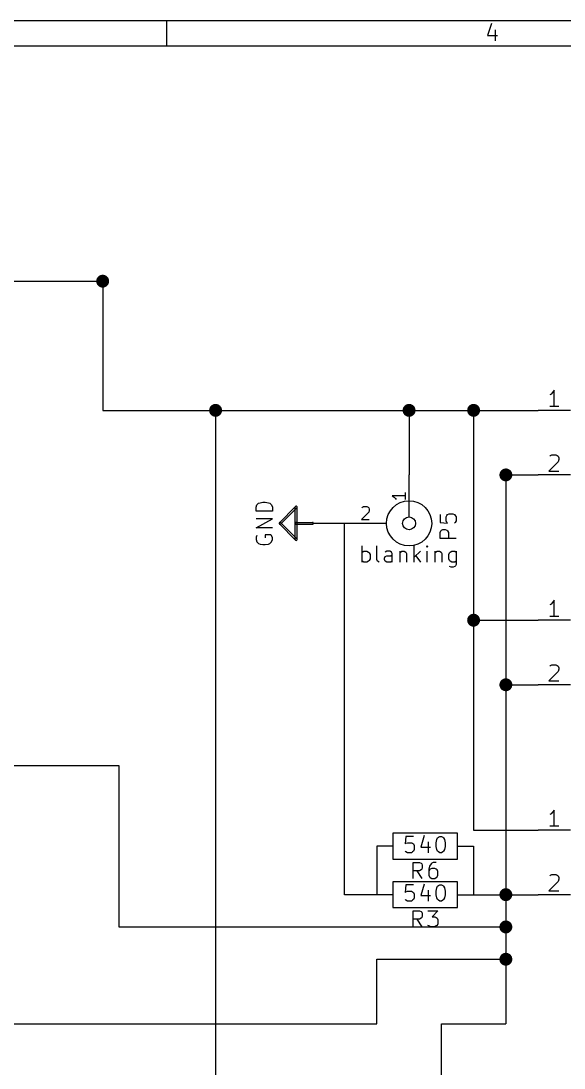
# Model space of a CAD drawing. Extents: x 10 to 287, y -200 to -10.
# Drawn here: x 148.5 to 191.3, y -92.4 to -10 of the extents above; entities that cross this region are included whole.
import ezdxf

# ---------------------------------------------------------------- set-up
doc = ezdxf.new("R2010")
doc.units = 0
doc.header["$MEASUREMENT"] = 0

msp = doc.modelspace()

# ---------------------------------------------------------------- linework, layer by layer
at = {"layer": 'Cyan 2'}
for p, q in [((167.03, -48.26), (167.081, -48.0822)), ((167.03, -48.5648), (167.03, -48.26)), ((168.3, -48.5648), (167.03, -48.5648)), ((167.081, -48.0822), (167.208, -47.9552)), ((167.208, -47.9552), (167.335, -47.9044)), ((167.335, -47.9044), (167.564, -47.8536)), ((167.564, -47.8536), (167.742, -47.8536)), ((167.742, -47.8536), (167.996, -47.9044)), ((167.996, -47.9044), (168.097, -47.9552)), ((168.097, -47.9552), (168.224, -48.0822)), ((168.224, -48.0822), (168.3, -48.26)), ((168.3, -48.26), (168.3, -48.5648)), ((167.03, -49.8856), (168.3, -49.1744)), ((168.3, -49.1744), (167.03, -49.1744)), ((181.508, -48.8442), (181.508, -49.4538)), ((181.991, -49.022), (182.042, -48.9204)), ((181.991, -49.3268), (181.991, -49.022)), ((182.042, -49.4538), (181.991, -49.3268)), ((182.042, -48.9204), (182.093, -48.8442)), ((182.093, -48.8442), (182.22, -48.7934)), ((182.22, -48.7934), (182.524, -48.7934)), ((182.524, -48.7934), (182.651, -48.8442)), ((182.651, -48.8442), (182.702, -48.9204)), ((182.702, -48.9204), (182.778, -49.022)), ((182.778, -49.3268), (182.702, -49.4538)), ((182.778, -49.022), (182.778, -49.3268)), ((168.3, -49.8856), (167.03, -49.8856)), ((181.508, -49.4538), (182.093, -49.5046)), ((181.508, -50.2412), (181.559, -50.1142)), ((181.508, -50.7238), (181.508, -50.2412)), ((181.559, -50.1142), (181.61, -50.0634)), ((181.61, -50.0634), (181.737, -50.0126)), ((181.737, -50.0126), (181.915, -50.0126)), ((181.915, -50.0126), (182.042, -50.0634)), ((182.093, -49.5046), (182.042, -49.4538)), ((182.042, -50.0634), (182.093, -50.1142)), ((182.093, -50.1142), (182.169, -50.2412)), ((182.169, -50.2412), (182.169, -50.7238)), ((182.702, -49.4538), (182.651, -49.5046)), ((167.081, -50.4952), (167.03, -50.6222)), ((167.03, -50.6222), (167.03, -50.8)), ((167.03, -50.8), (167.081, -50.9778)), ((167.081, -50.9778), (167.208, -51.1048)), ((168.173, -50.4444), (167.742, -50.4444)), ((167.742, -50.4444), (167.742, -50.673)), ((168.097, -51.1048), (168.224, -50.9778)), ((168.224, -50.4952), (168.173, -50.4444)), ((168.3, -50.673), (168.224, -50.4952)), ((168.224, -50.9778), (168.3, -50.8)), ((168.3, -50.8), (168.3, -50.673)), ((182.778, -50.7238), (181.508, -50.7238)), ((167.208, -51.1048), (167.335, -51.1556)), ((167.335, -51.1556), (167.564, -51.2064)), ((167.564, -51.2064), (167.742, -51.2064)), ((167.742, -51.2064), (167.996, -51.1556)), ((167.996, -51.1556), (168.097, -51.1048)), ((175.387, -52.578), (175.387, -51.308)), ((175.387, -51.7906), (175.514, -51.7144)), ((175.514, -51.7144), (175.743, -51.7144)), ((175.743, -51.7144), (175.87, -51.7906)), ((175.87, -51.7906), (175.92, -51.8414)), ((175.92, -51.8414), (175.997, -51.9684)), ((176.53, -52.3748), (176.53, -51.308)), ((177.317, -51.7144), (177.19, -51.7906)), ((177.546, -51.7144), (177.317, -51.7144)), ((177.673, -51.7906), (177.546, -51.7144)), ((177.724, -51.8922), (177.673, -51.7906)), ((177.724, -52.578), (177.724, -51.8922)), ((178.333, -51.7144), (178.333, -52.578)), ((178.333, -51.8414), (178.384, -51.7906)), ((178.384, -51.7906), (178.511, -51.7144)), ((178.511, -51.7144), (178.689, -51.7144)), ((178.689, -51.7144), (178.816, -51.7906)), ((178.816, -51.7906), (178.867, -51.8922)), ((178.867, -51.8922), (178.867, -52.578)), ((179.476, -52.578), (179.476, -51.308)), ((179.959, -51.7144), (179.476, -52.197)), ((180.492, -51.308), (180.442, -51.3588)), ((180.442, -51.3588), (180.492, -51.4096)), ((180.543, -51.3588), (180.492, -51.308)), ((180.492, -51.308), (180.492, -51.4096)), ((180.492, -51.4096), (180.543, -51.3588)), ((180.492, -52.578), (180.492, -51.7144)), ((181.102, -51.7144), (181.102, -52.578)), ((181.102, -51.8414), (181.153, -51.7906)), ((181.153, -51.7906), (181.28, -51.7144)), ((181.28, -51.7144), (181.458, -51.7144)), ((181.458, -51.7144), (181.585, -51.7906)), ((181.585, -51.7906), (181.635, -51.8922)), ((181.635, -51.8922), (181.635, -52.578)), ((182.194, -51.9684), (182.245, -51.8414)), ((182.245, -51.8414), (182.296, -51.7906)), ((182.296, -51.7906), (182.423, -51.7144)), ((182.423, -51.7144), (182.677, -51.7144)), ((182.677, -51.7144), (182.778, -51.7906)), ((182.778, -51.7144), (182.778, -52.7558)), ((175.514, -52.578), (175.387, -52.5018)), ((175.743, -52.578), (175.514, -52.578)), ((175.87, -52.5018), (175.743, -52.578)), ((175.92, -52.451), (175.87, -52.5018)), ((175.997, -52.324), (175.92, -52.451)), ((175.997, -51.9684), (175.997, -52.324)), ((176.581, -52.5018), (176.53, -52.3748)), ((176.708, -52.578), (176.581, -52.5018)), ((177.14, -52.2732), (177.19, -52.1462)), ((177.14, -52.3748), (177.14, -52.2732)), ((177.19, -52.5018), (177.14, -52.3748)), ((177.19, -52.1462), (177.317, -52.0954)), ((177.317, -52.578), (177.19, -52.5018)), ((177.317, -52.0954), (177.622, -52.0954)), ((177.622, -52.578), (177.317, -52.578)), ((177.622, -52.0954), (177.724, -52.0192)), ((177.724, -52.5018), (177.622, -52.578)), ((179.603, -52.0954), (179.959, -52.578)), ((182.194, -52.324), (182.194, -51.9684)), ((182.245, -52.451), (182.194, -52.324)), ((182.296, -52.5018), (182.245, -52.451)), ((182.423, -52.578), (182.296, -52.5018)), ((182.677, -52.578), (182.423, -52.578)), ((182.778, -52.5018), (182.677, -52.578)), ((182.372, -52.9844), (182.245, -52.9336)), ((182.55, -52.9844), (182.372, -52.9844)), ((182.677, -52.9336), (182.55, -52.9844)), ((182.728, -52.8828), (182.677, -52.9336)), ((182.778, -52.7558), (182.728, -52.8828)), ((180.264, -74.0918), (179.984, -75.0062)), ((178.816, -74.168), (178.765, -74.7522)), ((178.765, -74.7522), (178.816, -74.7014)), ((179.426, -74.168), (178.816, -74.168)), ((178.816, -74.7014), (178.943, -74.6506)), ((178.943, -74.6506), (179.248, -74.6506)), ((179.248, -74.6506), (179.349, -74.7014)), ((179.349, -74.7014), (179.426, -74.7522)), ((179.426, -74.7522), (179.476, -74.8792)), ((179.476, -74.8792), (179.476, -75.184)), ((180.569, -74.5744), (180.569, -75.438)), ((181.204, -74.6506), (181.254, -74.3966)), ((181.204, -74.9554), (181.204, -74.6506)), ((181.254, -75.184), (181.204, -74.9554)), ((181.254, -74.3966), (181.305, -74.2696)), ((181.305, -74.2696), (181.381, -74.2188)), ((181.381, -74.2188), (181.483, -74.168)), ((181.483, -74.168), (181.61, -74.168)), ((181.61, -74.168), (181.737, -74.2188)), ((181.737, -74.2188), (181.788, -74.2696)), ((181.788, -74.2696), (181.864, -74.3966)), ((181.864, -74.3966), (181.915, -74.6506)), ((181.915, -74.9554), (181.864, -75.184)), ((181.915, -74.6506), (181.915, -74.9554)), ((178.816, -75.3618), (178.765, -75.311)), ((178.943, -75.438), (178.816, -75.3618)), ((179.248, -75.438), (178.943, -75.438)), ((179.349, -75.3618), (179.248, -75.438)), ((179.426, -75.311), (179.349, -75.3618)), ((179.476, -75.184), (179.426, -75.311)), ((179.984, -75.0062), (180.746, -75.0062)), ((181.305, -75.311), (181.254, -75.184)), ((181.381, -75.3618), (181.305, -75.311)), ((181.483, -75.438), (181.381, -75.3618)), ((181.61, -75.438), (181.483, -75.438)), ((181.737, -75.3618), (181.61, -75.438)), ((181.788, -75.311), (181.737, -75.3618)), ((181.864, -75.184), (181.788, -75.311)), ((179.4, -77.47), (179.4, -76.2)), ((179.4, -76.2), (179.883, -76.2)), ((179.883, -76.2), (180.01, -76.2508)), ((180.01, -76.2508), (180.061, -76.3016)), ((180.061, -76.3016), (180.111, -76.4286)), ((180.111, -76.4286), (180.111, -76.6064)), ((180.67, -76.5048), (180.619, -76.7334)), ((180.797, -76.3016), (180.67, -76.5048)), ((180.848, -76.2508), (180.797, -76.3016)), ((180.975, -76.2), (180.848, -76.2508)), ((181.204, -76.2), (180.975, -76.2)), ((179.883, -76.8604), (179.4, -76.8604)), ((180.111, -77.47), (179.705, -76.8604)), ((180.01, -76.7842), (179.883, -76.8604)), ((180.061, -76.7334), (180.01, -76.7842)), ((180.111, -76.6064), (180.061, -76.7334)), ((180.619, -76.7334), (180.619, -77.216)), ((180.67, -76.7842), (180.619, -76.9112)), ((180.619, -77.216), (180.67, -77.343)), ((180.721, -76.7334), (180.67, -76.7842)), ((180.67, -77.343), (180.721, -77.3938)), ((180.848, -76.6826), (180.721, -76.7334)), ((180.721, -77.3938), (180.848, -77.47)), ((181.102, -76.6826), (180.848, -76.6826)), ((181.204, -76.7334), (181.102, -76.6826)), ((181.102, -77.47), (181.204, -77.3938)), ((181.28, -76.7842), (181.204, -76.7334)), ((181.204, -77.3938), (181.28, -77.343)), ((181.331, -76.9112), (181.28, -76.7842)), ((181.28, -77.343), (181.331, -77.216)), ((181.331, -77.216), (181.331, -76.9112)), ((178.816, -77.978), (178.765, -78.5622)), ((179.426, -77.978), (178.816, -77.978)), ((180.264, -77.9018), (179.984, -78.8162)), ((180.848, -77.47), (181.102, -77.47)), ((181.204, -78.4606), (181.254, -78.2066)), ((181.254, -78.2066), (181.305, -78.0796)), ((181.305, -78.0796), (181.381, -78.0288)), ((181.381, -78.0288), (181.483, -77.978)), ((181.483, -77.978), (181.61, -77.978)), ((181.61, -77.978), (181.737, -78.0288)), ((181.737, -78.0288), (181.788, -78.0796)), ((181.788, -78.0796), (181.864, -78.2066)), ((181.864, -78.2066), (181.915, -78.4606)), ((178.765, -78.5622), (178.816, -78.5114)), ((178.816, -78.5114), (178.943, -78.4606)), ((178.943, -78.4606), (179.248, -78.4606)), ((179.248, -78.4606), (179.349, -78.5114)), ((179.349, -78.5114), (179.426, -78.5622)), ((179.426, -78.5622), (179.476, -78.6892)), ((179.476, -78.994), (179.426, -79.121)), ((179.476, -78.6892), (179.476, -78.994)), ((179.984, -78.8162), (180.746, -78.8162)), ((180.569, -78.3844), (180.569, -79.248)), ((181.204, -78.7654), (181.204, -78.4606)), ((181.254, -78.994), (181.204, -78.7654)), ((181.305, -79.121), (181.254, -78.994)), ((181.864, -78.994), (181.788, -79.121)), ((181.915, -78.7654), (181.864, -78.994)), ((181.915, -78.4606), (181.915, -78.7654)), ((178.816, -79.1718), (178.765, -79.121)), ((178.943, -79.248), (178.816, -79.1718)), ((179.248, -79.248), (178.943, -79.248)), ((179.349, -79.1718), (179.248, -79.248)), ((179.426, -79.121), (179.349, -79.1718)), ((181.381, -79.1718), (181.305, -79.121)), ((181.483, -79.248), (181.381, -79.1718)), ((181.61, -79.248), (181.483, -79.248)), ((181.737, -79.1718), (181.61, -79.248)), ((181.788, -79.121), (181.737, -79.1718)), ((179.4, -81.28), (179.4, -80.01)), ((179.4, -80.01), (179.883, -80.01)), ((179.883, -80.6704), (179.4, -80.6704)), ((180.111, -81.28), (179.705, -80.6704)), ((179.883, -80.01), (180.01, -80.0608)), ((180.01, -80.5942), (179.883, -80.6704)), ((180.01, -80.0608), (180.061, -80.1116)), ((180.061, -80.5434), (180.01, -80.5942)), ((180.061, -80.1116), (180.111, -80.2386)), ((180.111, -80.4164), (180.061, -80.5434)), ((180.111, -80.2386), (180.111, -80.4164)), ((180.543, -80.01), (181.331, -80.01)), ((181.331, -80.01), (180.899, -80.4926)), ((180.899, -80.4926), (181.102, -80.4926)), ((181.102, -80.4926), (181.204, -80.5434)), ((181.204, -80.5434), (181.28, -80.5942)), ((181.28, -80.5942), (181.331, -80.7212)), ((181.331, -80.7212), (181.331, -81.026)), ((180.619, -81.2038), (180.543, -81.153)), ((180.721, -81.28), (180.619, -81.2038)), ((181.102, -81.28), (180.721, -81.28)), ((181.204, -81.2038), (181.102, -81.28)), ((181.28, -81.153), (181.204, -81.2038)), ((181.331, -81.026), (181.28, -81.153))]:
    msp.add_line(p, q, dxfattribs=at)
at = {"layer": 'Green 2'}
for p, q in [((118.11, -30.48), (154.94, -30.48)), ((154.94, -30.48), (154.94, -40.64)), ((154.94, -40.64), (189.23, -40.64)), ((163.83, -40.64), (163.83, -102.87)), ((179.07, -40.64), (179.07, -45.72)), ((184.15, -40.64), (184.15, -73.66)), ((186.69, -45.72), (189.23, -45.72)), ((186.69, -45.72), (186.69, -88.9)), ((173.99, -49.53), (171.45, -49.53)), ((173.99, -78.74), (173.99, -49.53)), ((184.15, -57.15), (189.23, -57.15)), ((186.69, -62.23), (189.23, -62.23)), ((118.11, -68.58), (156.21, -68.58)), ((156.21, -68.58), (156.21, -81.28)), ((184.15, -73.66), (189.23, -73.66)), ((176.53, -74.93), (176.53, -78.74)), ((184.15, -74.93), (184.15, -78.74)), ((176.53, -78.74), (173.99, -78.74)), ((184.15, -78.74), (189.23, -78.74)), ((156.21, -81.28), (186.69, -81.28)), ((176.53, -88.9), (176.53, -83.82)), ((176.53, -83.82), (186.69, -83.82)), ((129.54, -88.9), (176.53, -88.9)), ((181.61, -140.97), (181.61, -88.9)), ((181.61, -88.9), (186.69, -88.9))]:
    msp.add_line(p, q, dxfattribs=at)
at = {"layer": 'Green 2', "const_width": 0.508}
for points in [[(154.686, -30.48, 1), (155.194, -30.48, 1)], [(163.576, -40.64, 1), (164.084, -40.64, 1)], [(178.816, -40.64, 1), (179.324, -40.64, 1)], [(183.896, -40.64, 1), (184.404, -40.64, 1)], [(186.436, -45.72, 1), (186.944, -45.72, 1)], [(183.896, -57.15, 1), (184.404, -57.15, 1)], [(186.436, -62.23, 1), (186.944, -62.23, 1)], [(186.436, -78.74, 1), (186.944, -78.74, 1)], [(186.436, -81.28, 1), (186.944, -81.28, 1)], [(186.436, -83.82, 1), (186.944, -83.82, 1)]]:
    msp.add_lwpolyline(points, format="xyb", close=True, dxfattribs=at)
at = {"layer": 'Red 2'}
for p, q in [((286.995, -10.0076), (10.0076, -10.0076)), ((159.995, -11.9888), (159.995, -10.0076)), ((185.547, -10.2108), (185.242, -11.1506)), ((185.242, -11.1506), (186.03, -11.1506)), ((185.852, -10.7188), (185.852, -11.5824)), ((285.013, -11.9888), (11.9888, -11.9888)), ((190.246, -39.37), (190.144, -39.4208)), ((190.373, -39.243), (190.246, -39.37)), ((190.5, -39.0652), (190.373, -39.243)), ((190.5, -40.3352), (190.5, -39.0652)), ((190.856, -40.3352), (190.144, -40.3352)), ((191.77, -40.64), (189.23, -40.64)), ((190.144, -44.2468), (190.195, -44.196)), ((190.195, -44.196), (190.322, -44.1452)), ((190.322, -44.1452), (190.627, -44.1452)), ((190.627, -44.1452), (190.729, -44.196)), ((190.729, -44.196), (190.805, -44.2468)), ((190.805, -44.2468), (190.856, -44.3738)), ((190.856, -44.3738), (190.856, -44.5008)), ((190.805, -44.6786), (190.068, -45.4152)), ((190.856, -44.5008), (190.805, -44.6786)), ((179.07, -49.022), (179.07, -45.72)), ((191.77, -45.72), (189.23, -45.72)), ((190.068, -45.4152), (190.856, -45.4152)), ((178.765, -47.371), (177.749, -47.371)), ((177.749, -47.371), (177.902, -47.4726)), ((177.902, -47.4726), (178.003, -47.5742)), ((178.003, -47.5742), (178.054, -47.6504)), ((178.765, -47.0916), (178.765, -47.6504)), ((168.859, -49.4792), (170.129, -48.2092)), ((168.961, -49.5808), (170.231, -48.3108)), ((170.104, -49.53), (170.104, -48.26)), ((170.256, -49.53), (170.256, -48.26)), ((175.362, -48.3108), (175.412, -48.26)), ((175.412, -48.26), (175.489, -48.2092)), ((175.489, -48.2092), (175.743, -48.2092)), ((175.743, -48.2092), (175.844, -48.26)), ((175.844, -48.26), (175.895, -48.3108)), ((175.895, -48.3108), (175.92, -48.4124)), ((175.92, -48.514), (175.895, -48.641)), ((175.92, -48.4124), (175.92, -48.514)), ((175.895, -48.641), (175.311, -49.2252)), ((175.311, -49.2252), (175.92, -49.2252)), ((170.129, -50.8508), (168.859, -49.5808)), ((170.231, -50.7492), (168.961, -49.4792)), ((170.104, -50.8), (170.104, -49.53)), ((170.18, -49.4538), (171.45, -49.4538)), ((170.18, -49.6062), (171.45, -49.6062)), ((170.256, -50.8), (170.256, -49.53)), ((177.292, -49.53), (173.99, -49.53)), ((190.246, -55.88), (190.144, -55.9308)), ((190.373, -55.753), (190.246, -55.88)), ((190.5, -55.5752), (190.373, -55.753)), ((190.5, -56.8452), (190.5, -55.5752)), ((191.77, -57.15), (189.23, -57.15)), ((190.856, -56.8452), (190.144, -56.8452)), ((190.144, -60.7568), (190.195, -60.706)), ((190.195, -60.706), (190.322, -60.6552)), ((190.322, -60.6552), (190.627, -60.6552)), ((190.627, -60.6552), (190.729, -60.706)), ((190.729, -60.706), (190.805, -60.7568)), ((190.805, -60.7568), (190.856, -60.8838)), ((190.856, -60.8838), (190.856, -61.0108)), ((190.805, -61.1886), (190.068, -61.9252)), ((190.856, -61.0108), (190.805, -61.1886)), ((191.77, -62.23), (189.23, -62.23)), ((190.068, -61.9252), (190.856, -61.9252)), ((190.246, -72.39), (190.144, -72.4408)), ((190.373, -72.263), (190.246, -72.39)), ((190.5, -72.0852), (190.373, -72.263)), ((190.5, -73.3552), (190.5, -72.0852)), ((177.8, -73.914), (177.8, -75.946)), ((182.88, -73.914), (177.8, -73.914)), ((182.88, -75.946), (182.88, -73.914)), ((191.77, -73.66), (189.23, -73.66)), ((190.856, -73.3552), (190.144, -73.3552)), ((177.8, -74.93), (176.53, -74.93)), ((182.88, -74.93), (184.15, -74.93)), ((177.8, -75.946), (182.88, -75.946)), ((190.144, -77.2668), (190.195, -77.216)), ((190.195, -77.216), (190.322, -77.1652)), ((190.322, -77.1652), (190.627, -77.1652)), ((190.627, -77.1652), (190.729, -77.216)), ((190.729, -77.216), (190.805, -77.2668)), ((190.805, -77.2668), (190.856, -77.3938)), ((190.856, -77.3938), (190.856, -77.5208)), ((177.8, -77.724), (177.8, -79.756)), ((182.88, -77.724), (177.8, -77.724)), ((182.88, -79.756), (182.88, -77.724)), ((190.805, -77.6986), (190.068, -78.4352)), ((190.856, -77.5208), (190.805, -77.6986)), ((177.8, -78.74), (176.53, -78.74)), ((182.88, -78.74), (184.15, -78.74)), ((191.77, -78.74), (189.23, -78.74)), ((190.068, -78.4352), (190.856, -78.4352)), ((177.8, -79.756), (182.88, -79.756))]:
    msp.add_line(p, q, dxfattribs=at)
for radius in [1.778, 0.508]:
    msp.add_circle((179.07, -49.53), radius, dxfattribs=at)
for centre, start, end in [((170.18, -48.26), 360, 540), ((170.18, -48.26), 315, 495), ((168.91, -49.53), 405, 585), ((168.91, -49.53), 135, 315), ((170.18, -49.53), 90, 270), ((170.18, -49.53), 360, 540), ((170.18, -49.53), 180, 360), ((171.45, -49.53), 270, 450), ((170.18, -50.8), 180, 360), ((170.18, -50.8), 225, 405)]:
    msp.add_arc(centre, 0.0762, start, end, dxfattribs=at)

doc.saveas('drawing.dxf')
